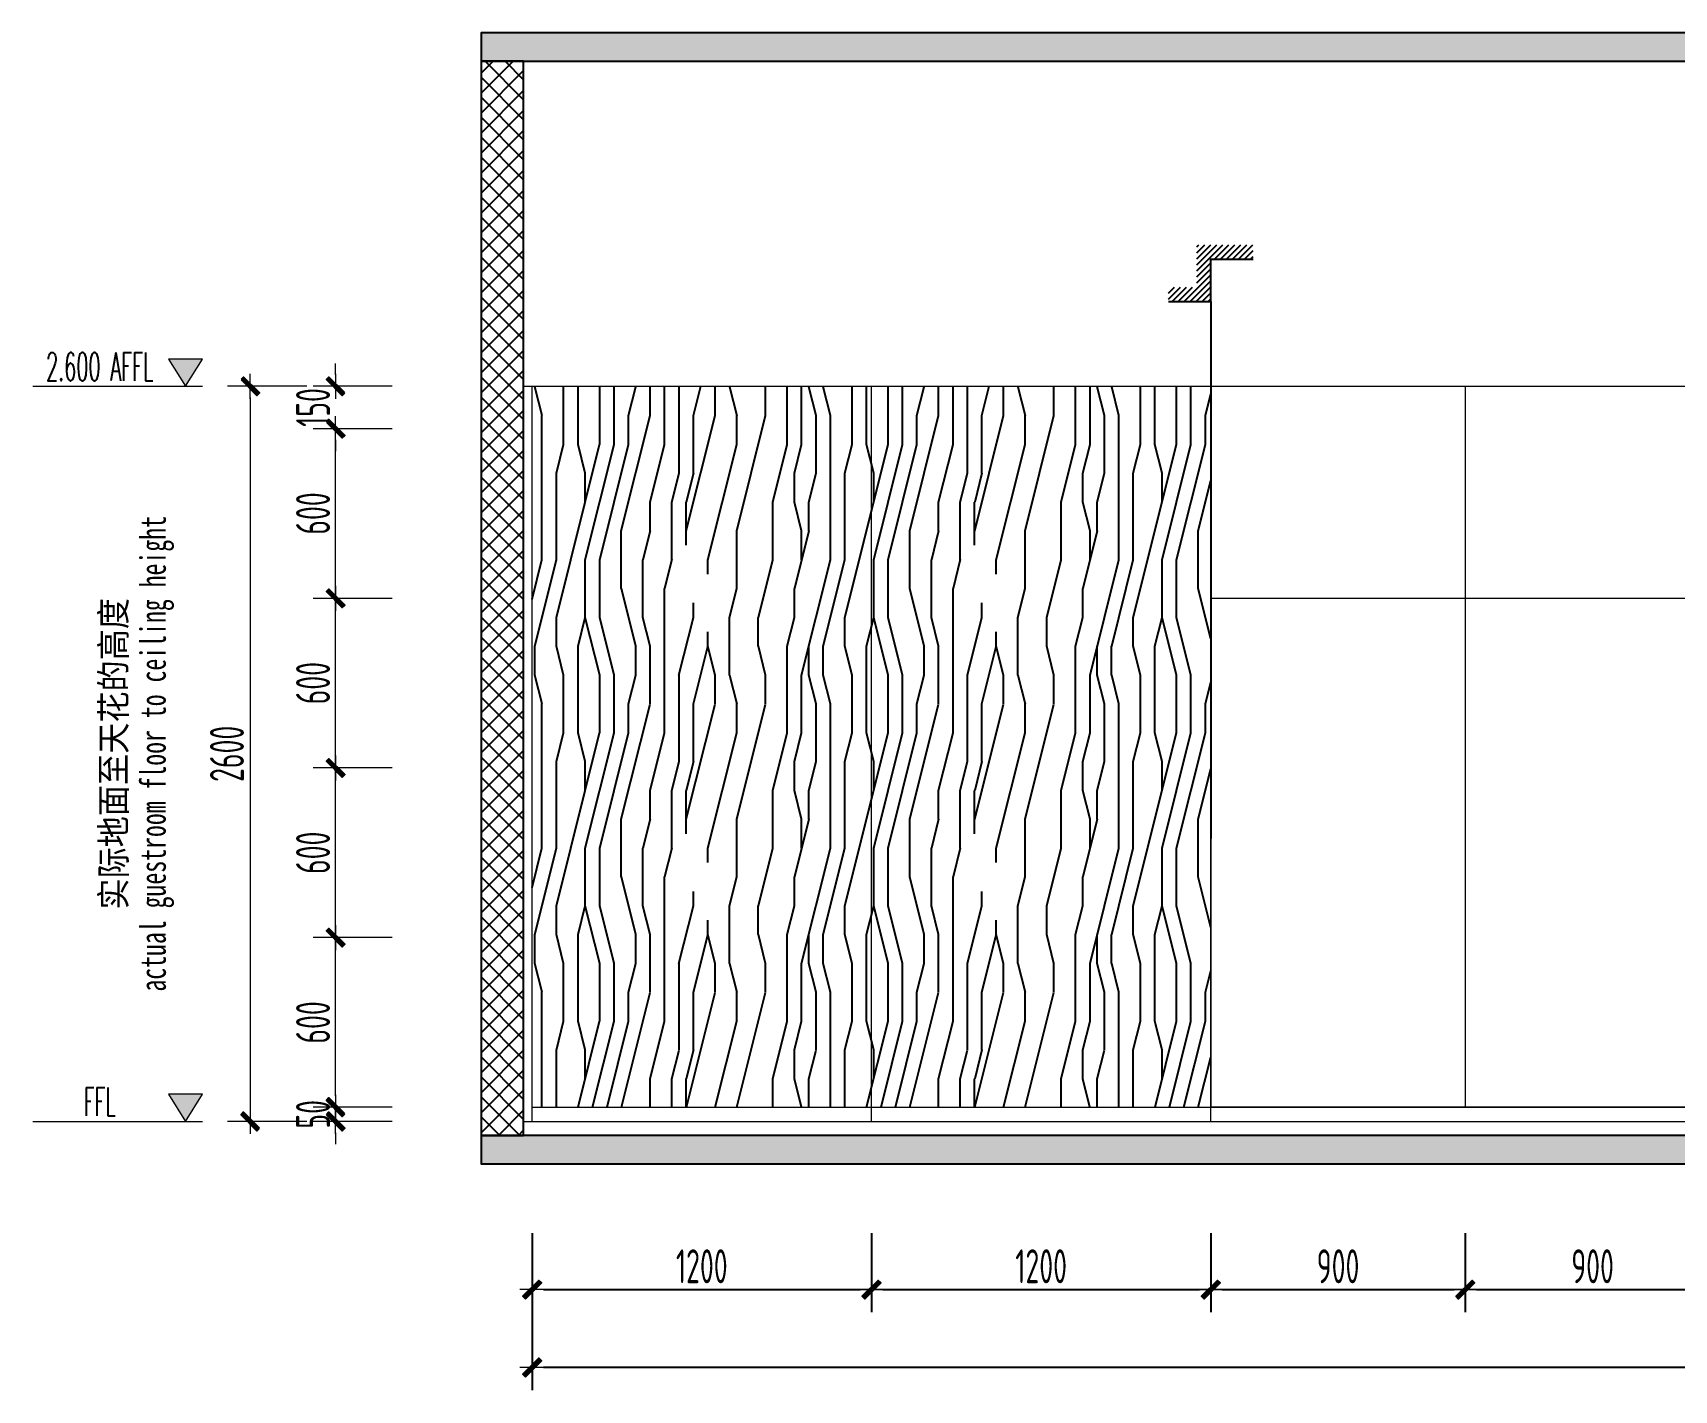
# Model space of a CAD drawing. Header units: millimetres. Extents: x 3119 to 22999, y 1964 to 6765.
# Drawn here: x 3119 to 8924, y 1964 to 6765 of the extents above; entities that cross this region are included whole.
import ezdxf
from ezdxf.enums import TextEntityAlignment as Align

# ---------------------------------------------------------------- set-up
doc = ezdxf.new("R2010")
doc.units = ezdxf.units.MM
doc.linetypes.add('CENTER', pattern=[50.8, 31.75, -6.35, 6.35, -6.35])
doc.layers.get('Defpoints').update_dxf_attribs({"color": 250})
for name, color, linetype, lineweight in [('BG【标高】', 150, 'Continuous', 0), ('FC-FLOOR【地材分格】', 138, 'Continuous', 0), ('RC-FIN【天花轮廓线】', 30, 'Continuous', 0), ('RC-STR【天花细线】', 136, 'Continuous', 0), ('WC【完成面】', 20, 'Continuous', 0)]:
    doc.layers.add(name, color=color, linetype=linetype, lineweight=lineweight)
for name, color, linetype in [('Dim【尺寸标注】', 44, 'Continuous'), ('FC-Text Annotation', 50, 'Continuous'), ('HATCH【填充】', 250, 'Continuous'), ('WALL', 6, 'Continuous')]:
    doc.layers.add(name, color=color, linetype=linetype)
doc.styles.add('CCD_DIM', font='ARCHS.SHX', dxfattribs={"width": 0.7})
doc.styles.add('XG-04', font='ROMANS.SHX', dxfattribs={"width": 0.5})
doc.styles.add('文字', font='', dxfattribs={"width": 0.8})
doc.styles.get('文字').set_extended_font_data('SimSun')
doc.dimstyles.new('ZL_1：40', dxfattribs={"dimscale": 40, "dimtxt": 3, "dimasz": 1, "dimexe": 2, "dimexo": 1, "dimgap": 0.5, "dimtad": 1, "dimdec": 0, "dimrnd": 5, "dimdsep": 46, "dimtxsty": 'CCD_DIM', "dimblk": 'WS-cj', "dimblk1": 'WS-cj', "dimblk2": 'WS-cj', "dimcen": 0, "dimclrd": 44, "dimclre": 44, "dimclrt": 2, "dimadec": 0, "dimazin": 0, "dimtfac": 1, "dimtdec": 0, "dimtix": 1, "dimtofl": 0, "dimtmove": 2, "dimatfit": 3, "dimldrblk": 'hl_arrow2', "dimfxl": 5, "dimfxlon": 1, "dimarcsym": 0})

# ---------------------------------------------------------------- blocks, each defined once
blk = doc.blocks.new('*U8')
h = blk.add_hatch()
h.set_pattern_fill('ANSI31', color=250, scale=2.4, style=0)
h.set_pattern_definition([(45, (1787.70625, 231.982), (-0.212132034, 0.212132034), [])])
h.paths.add_polyline_path([(-3, 7), (-3, 6), (0, 6), (0, 9), (3, 9), (3, 10), (-1, 10), (-1, 7)])
at = {"linetype": 'CENTER', "ltscale": 6}
blk.add_line((0, 6), (0, -32), dxfattribs=at)
blk.add_lwpolyline([(-3, 6), (0, 6), (0, 9), (3, 9)])
blk = doc.blocks.new('WS-cj')
blk.add_hatch(color=2).paths.add_polyline_path([(0.59, 0.82), (-0.82, -0.59), (-0.59, -0.82), (0.82, 0.59)])
at = {"color": 2, "linetype": 'ByBlock', "lineweight": 0}
for p, q in [((-1.1, 0), (0, 0)), ((0, 0), (1.1, 0))]:
    blk.add_line(p, q, dxfattribs=at)
at = {"color": 2}
blk.add_lwpolyline([(0.59, 0.82), (-0.82, -0.59), (-0.59, -0.82), (0.82, 0.59)], close=True, dxfattribs=at)
blk = doc.blocks.new('*D9')
at = {"layer": 'Defpoints', "color": 0, "transparency": 16777216}
for p in [(217745.2, -142021.6), (217985.2, -142021.6), (217985.2, -142071.6)]:
    blk.add_point(p, dxfattribs=at)
at = {"layer": 'Dim【尺寸标注】', "color": 44, "lineweight": -2, "transparency": 16777216}
for p, q in [((217745.2, -141981.6), (217745.2, -141941.6)), ((217945.2, -142021.6), (217665.2, -142021.6)), ((217945.2, -142071.6), (217665.2, -142071.6)), ((217745.2, -142111.6), (217745.2, -142151.6))]:
    blk.add_line(p, q, dxfattribs=at)
at = {"layer": 'Dim【尺寸标注】', "color": 44, "lineweight": -2, "transparency": 16777216, "xscale": 40, "yscale": 40, "zscale": 40}
for p, rotation in [((217745.2, -142021.6), 270), ((217745.2, -142071.6), 90)]:
    blk.add_blockref('WS-cj', p, dxfattribs=dict(at, rotation=rotation))
at = {"layer": 'Dim【尺寸标注】', "color": 2, "transparency": 16777216, "insert": (217665.2, -142046.6), "char_height": 120, "attachment_point": 5, "rotation": 90, "style": 'CCD_DIM'}
blk.add_mtext('50', dxfattribs=at)
blk = doc.blocks.new('hl_arrow2')
at = {"color": 2}
blk.add_line((-0.22, 0), (-1, 0), dxfattribs=at)
blk.add_lwpolyline([(-0.22, 0), (-0.86, -0.69), (-0.65, -0.86), (0, 0), (-0.65, 0.86), (-0.86, 0.69)], close=True, dxfattribs=at)
for points in [[(-0.86, 0.69), (-0.65, 0.86), (-0.22, 0), (0, 0)], [(-0.86, -0.69), (-0.65, -0.86), (-0.22, 0), (0, 0)]]:
    blk.add_solid(points, dxfattribs=at)
blk = doc.blocks.new('*D10')
at = {"layer": 'Defpoints', "color": 0, "transparency": 16777216}
for p in [(217745.2, -141421.6), (217985.2, -141421.6), (217985.2, -142021.6)]:
    blk.add_point(p, dxfattribs=at)
at = {"layer": 'Dim【尺寸标注】', "color": 44, "lineweight": -2, "transparency": 16777216}
for p, q in [((217945.2, -141421.6), (217665.2, -141421.6)), ((217745.2, -141981.6), (217745.2, -141461.6)), ((217945.2, -142021.6), (217665.2, -142021.6))]:
    blk.add_line(p, q, dxfattribs=at)
at = {"layer": 'Dim【尺寸标注】', "color": 44, "lineweight": -2, "transparency": 16777216, "xscale": 40, "yscale": 40, "zscale": 40}
for p, rotation in [((217745.2, -141421.6), 90), ((217745.2, -142021.6), 270)]:
    blk.add_blockref('WS-cj', p, dxfattribs=dict(at, rotation=rotation))
at = {"layer": 'Dim【尺寸标注】', "color": 2, "transparency": 16777216, "insert": (217665.2, -141721.6), "char_height": 120, "attachment_point": 5, "rotation": 90, "style": 'CCD_DIM'}
blk.add_mtext('600', dxfattribs=at)
blk = doc.blocks.new('*D11')
at = {"layer": 'Defpoints', "color": 0, "transparency": 16777216}
for p in [(217745.2, -140821.6), (217985.2, -140821.6), (217985.2, -141421.6)]:
    blk.add_point(p, dxfattribs=at)
at = {"layer": 'Dim【尺寸标注】', "color": 44, "lineweight": -2, "transparency": 16777216}
for p, q in [((217945.2, -140821.6), (217665.2, -140821.6)), ((217745.2, -141381.6), (217745.2, -140861.6)), ((217945.2, -141421.6), (217665.2, -141421.6))]:
    blk.add_line(p, q, dxfattribs=at)
at = {"layer": 'Dim【尺寸标注】', "color": 44, "lineweight": -2, "transparency": 16777216, "xscale": 40, "yscale": 40, "zscale": 40}
for p, rotation in [((217745.2, -140821.6), 90), ((217745.2, -141421.6), 270)]:
    blk.add_blockref('WS-cj', p, dxfattribs=dict(at, rotation=rotation))
at = {"layer": 'Dim【尺寸标注】', "color": 2, "transparency": 16777216, "insert": (217665.2, -141121.6), "char_height": 120, "attachment_point": 5, "rotation": 90, "style": 'CCD_DIM'}
blk.add_mtext('600', dxfattribs=at)
blk = doc.blocks.new('*D12')
at = {"layer": 'Defpoints', "color": 0, "transparency": 16777216}
for p in [(217745.2, -140221.6), (217985.2, -140221.6), (217985.2, -140821.6)]:
    blk.add_point(p, dxfattribs=at)
at = {"layer": 'Dim【尺寸标注】', "color": 44, "lineweight": -2, "transparency": 16777216}
for p, q in [((217945.2, -140221.6), (217665.2, -140221.6)), ((217745.2, -140781.6), (217745.2, -140261.6)), ((217945.2, -140821.6), (217665.2, -140821.6))]:
    blk.add_line(p, q, dxfattribs=at)
at = {"layer": 'Dim【尺寸标注】', "color": 44, "lineweight": -2, "transparency": 16777216, "xscale": 40, "yscale": 40, "zscale": 40}
for p, rotation in [((217745.2, -140221.6), 90), ((217745.2, -140821.6), 270)]:
    blk.add_blockref('WS-cj', p, dxfattribs=dict(at, rotation=rotation))
at = {"layer": 'Dim【尺寸标注】', "color": 2, "transparency": 16777216, "insert": (217665.2, -140521.6), "char_height": 120, "attachment_point": 5, "rotation": 90, "style": 'CCD_DIM'}
blk.add_mtext('600', dxfattribs=at)
blk = doc.blocks.new('*D13')
at = {"layer": 'Defpoints', "color": 0, "transparency": 16777216}
for p in [(217745.2, -139621.6), (217985.2, -139621.6), (217985.2, -140221.6)]:
    blk.add_point(p, dxfattribs=at)
at = {"layer": 'Dim【尺寸标注】', "color": 44, "lineweight": -2, "transparency": 16777216}
for p, q in [((217945.2, -139621.6), (217665.2, -139621.6)), ((217745.2, -140181.6), (217745.2, -139661.6)), ((217945.2, -140221.6), (217665.2, -140221.6))]:
    blk.add_line(p, q, dxfattribs=at)
at = {"layer": 'Dim【尺寸标注】', "color": 44, "lineweight": -2, "transparency": 16777216, "xscale": 40, "yscale": 40, "zscale": 40}
for p, rotation in [((217745.2, -139621.6), 90), ((217745.2, -140221.6), 270)]:
    blk.add_blockref('WS-cj', p, dxfattribs=dict(at, rotation=rotation))
at = {"layer": 'Dim【尺寸标注】', "color": 2, "transparency": 16777216, "insert": (217665.2, -139921.6), "char_height": 120, "attachment_point": 5, "rotation": 90, "style": 'CCD_DIM'}
blk.add_mtext('600', dxfattribs=at)
blk = doc.blocks.new('*D14')
at = {"layer": 'Defpoints', "color": 0, "transparency": 16777216}
for p in [(217745.2, -139471.6), (217985.2, -139471.6), (217985.2, -139621.6)]:
    blk.add_point(p, dxfattribs=at)
at = {"layer": 'Dim【尺寸标注】', "color": 44, "lineweight": -2, "transparency": 16777216}
for p, q in [((217745.2, -139431.6), (217745.2, -139391.6)), ((217945.2, -139471.6), (217665.2, -139471.6)), ((217945.2, -139621.6), (217665.2, -139621.6)), ((217745.2, -139661.6), (217745.2, -139701.6))]:
    blk.add_line(p, q, dxfattribs=at)
at = {"layer": 'Dim【尺寸标注】', "color": 44, "lineweight": -2, "transparency": 16777216, "xscale": 40, "yscale": 40, "zscale": 40}
for p, rotation in [((217745.2, -139471.6), 270), ((217745.2, -139621.6), 90)]:
    blk.add_blockref('WS-cj', p, dxfattribs=dict(at, rotation=rotation))
at = {"layer": 'Dim【尺寸标注】', "color": 2, "transparency": 16777216, "insert": (217665.2, -139546.6), "char_height": 120, "attachment_point": 5, "rotation": 90, "style": 'CCD_DIM'}
blk.add_mtext('150', dxfattribs=at)
blk = doc.blocks.new('海龙_立面标识')
at = {"style": '文字', "width": 0.9, "flags": 8}
blk.add_attdef('FLOOR_HEIGHT', text='', height=2.25, rotation=90, dxfattribs=at).set_placement((-18, 0), align=Align.CENTER)
at = {"style": '文字', "flags": 8}
blk.add_attdef('HEIGHT', text='', height=2.25, rotation=90, dxfattribs=at).set_placement((-21.5, 0), align=Align.CENTER)
blk = doc.blocks.new('hl_Elevation-A1')
blk.add_hatch(color=250).paths.add_polyline_path([(1.5, 2.4), (-1.5, 2.4), (0, 0)])
at = {"color": 150}
blk.add_line((13.5, 0), (-1.5, 0), dxfattribs=at)
blk.add_lwpolyline([(0, 0), (-1.5, 2.4), (1.5, 2.4)], close=True, dxfattribs=at)
at = {"style": 'XG-04', "width": 0.5, "flags": 8}
blk.add_attdef('HEIGHT', text='', height=2.5, dxfattribs=at).set_placement((7.59, 1.74, 0), align=Align.MIDDLE_CENTER)
blk = doc.blocks.new('*D15')
at = {"layer": 'Defpoints', "color": 0, "transparency": 16777216}
for p in [(217683.3, -139471.6), (217443.3, -142071.6), (217683.3, -142071.6)]:
    blk.add_point(p, dxfattribs=at)
at = {"layer": 'Dim【尺寸标注】', "color": 44, "lineweight": -2, "transparency": 16777216}
for p, q in [((217643.3, -139471.6), (217363.3, -139471.6)), ((217443.3, -139511.6), (217443.3, -142031.6)), ((217643.3, -142071.6), (217363.3, -142071.6))]:
    blk.add_line(p, q, dxfattribs=at)
at = {"layer": 'Dim【尺寸标注】', "color": 44, "lineweight": -2, "transparency": 16777216, "xscale": 40, "yscale": 40, "zscale": 40}
for p, rotation in [((217443.3, -139471.6), 90), ((217443.3, -142071.6), 270)]:
    blk.add_blockref('WS-cj', p, dxfattribs=dict(at, rotation=rotation))
at = {"layer": 'Dim【尺寸标注】', "color": 2, "transparency": 16777216, "insert": (217360.8, -140771.6), "char_height": 120, "attachment_point": 5, "rotation": 90, "style": 'CCD_DIM'}
blk.add_mtext('2600', dxfattribs=at)
blk = doc.blocks.new('*D25')
at = {"layer": 'Defpoints', "color": 0, "transparency": 16777216}
for p in [(4885, 2559.6), (6085, 2559.6), (6085, 2319.6)]:
    blk.add_point(p, dxfattribs=at)
at = {"layer": 'Dim【尺寸标注】', "color": 44, "lineweight": -2, "transparency": 16777216}
for p, q in [((4885, 2519.6), (4885, 2239.6)), ((6085, 2519.6), (6085, 2239.6)), ((4925, 2319.6), (6045, 2319.6))]:
    blk.add_line(p, q, dxfattribs=at)
at = {"layer": 'Dim【尺寸标注】', "color": 44, "lineweight": -2, "transparency": 16777216, "xscale": 40, "yscale": 40, "zscale": 40, "rotation": 180}
blk.add_blockref('WS-cj', (4885, 2319.6), dxfattribs=at)
at = {"layer": 'Dim【尺寸标注】', "color": 44, "lineweight": -2, "transparency": 16777216, "xscale": 40, "yscale": 40, "zscale": 40}
blk.add_blockref('WS-cj', (6085, 2319.6), dxfattribs=at)
at = {"layer": 'Dim【尺寸标注】', "color": 2, "transparency": 16777216, "insert": (5485, 2402.1), "char_height": 120, "attachment_point": 5, "style": 'CCD_DIM'}
blk.add_mtext('1200', dxfattribs=at)
blk = doc.blocks.new('*D26')
at = {"layer": 'Defpoints', "color": 0, "transparency": 16777216}
for p in [(6085, 2559.6), (7285, 2559.6), (7285, 2319.6)]:
    blk.add_point(p, dxfattribs=at)
at = {"layer": 'Dim【尺寸标注】', "color": 44, "lineweight": -2, "transparency": 16777216}
for p, q in [((6085, 2519.6), (6085, 2239.6)), ((7285, 2519.6), (7285, 2239.6)), ((6125, 2319.6), (7245, 2319.6))]:
    blk.add_line(p, q, dxfattribs=at)
at = {"layer": 'Dim【尺寸标注】', "color": 44, "lineweight": -2, "transparency": 16777216, "xscale": 40, "yscale": 40, "zscale": 40, "rotation": 180}
blk.add_blockref('WS-cj', (6085, 2319.6), dxfattribs=at)
at = {"layer": 'Dim【尺寸标注】', "color": 44, "lineweight": -2, "transparency": 16777216, "xscale": 40, "yscale": 40, "zscale": 40}
blk.add_blockref('WS-cj', (7285, 2319.6), dxfattribs=at)
at = {"layer": 'Dim【尺寸标注】', "color": 2, "transparency": 16777216, "insert": (6685, 2402.1), "char_height": 120, "attachment_point": 5, "style": 'CCD_DIM'}
blk.add_mtext('1200', dxfattribs=at)
blk = doc.blocks.new('*D27')
at = {"layer": 'Defpoints', "color": 0, "transparency": 16777216}
for p in [(7285, 2559.6), (8185, 2559.6), (8185, 2319.6)]:
    blk.add_point(p, dxfattribs=at)
at = {"layer": 'Dim【尺寸标注】', "color": 44, "lineweight": -2, "transparency": 16777216}
for p, q in [((7285, 2519.6), (7285, 2239.6)), ((8185, 2519.6), (8185, 2239.6)), ((7325, 2319.6), (8145, 2319.6))]:
    blk.add_line(p, q, dxfattribs=at)
at = {"layer": 'Dim【尺寸标注】', "color": 44, "lineweight": -2, "transparency": 16777216, "xscale": 40, "yscale": 40, "zscale": 40, "rotation": 180}
blk.add_blockref('WS-cj', (7285, 2319.6), dxfattribs=at)
at = {"layer": 'Dim【尺寸标注】', "color": 44, "lineweight": -2, "transparency": 16777216, "xscale": 40, "yscale": 40, "zscale": 40}
blk.add_blockref('WS-cj', (8185, 2319.6), dxfattribs=at)
at = {"layer": 'Dim【尺寸标注】', "color": 2, "transparency": 16777216, "insert": (7735, 2402.1), "char_height": 120, "attachment_point": 5, "style": 'CCD_DIM'}
blk.add_mtext('900', dxfattribs=at)
blk = doc.blocks.new('*D35')
at = {"layer": 'Defpoints', "color": 0, "transparency": 16777216}
for p in [(4885, 2283.9), (21403.2, 2283.9), (4885, 2043.9)]:
    blk.add_point(p, dxfattribs=at)
at = {"layer": 'Dim【尺寸标注】', "color": 44, "lineweight": -2, "transparency": 16777216}
for p, q in [((4885, 2243.9), (4885, 1963.9)), ((21403.2, 2243.9), (21403.2, 1963.9)), ((21363.2, 2043.9), (4925, 2043.9))]:
    blk.add_line(p, q, dxfattribs=at)
at = {"layer": 'Dim【尺寸标注】', "color": 44, "lineweight": -2, "transparency": 16777216, "xscale": 40, "yscale": 40, "zscale": 40, "rotation": 180}
blk.add_blockref('WS-cj', (4885, 2043.9), dxfattribs=at)
at = {"layer": 'Dim【尺寸标注】', "color": 44, "lineweight": -2, "transparency": 16777216, "xscale": 40, "yscale": 40, "zscale": 40}
blk.add_blockref('WS-cj', (21403.2, 2043.9), dxfattribs=at)
at = {"layer": 'Dim【尺寸标注】', "color": 2, "transparency": 16777216, "insert": (13144.1, 2126.4), "char_height": 120, "attachment_point": 5, "style": 'CCD_DIM'}
blk.add_mtext('16520', dxfattribs=at)
blk = doc.blocks.new('*D36')
at = {"layer": 'Defpoints', "color": 0, "transparency": 16777216}
for p in [(8185, 2559.6), (9085, 2559.6), (9085, 2319.6)]:
    blk.add_point(p, dxfattribs=at)
at = {"layer": 'Dim【尺寸标注】', "color": 44, "lineweight": -2, "transparency": 16777216}
for p, q in [((8185, 2519.6), (8185, 2239.6)), ((9085, 2519.6), (9085, 2239.6)), ((8225, 2319.6), (9045, 2319.6))]:
    blk.add_line(p, q, dxfattribs=at)
at = {"layer": 'Dim【尺寸标注】', "color": 44, "lineweight": -2, "transparency": 16777216, "xscale": 40, "yscale": 40, "zscale": 40, "rotation": 180}
blk.add_blockref('WS-cj', (8185, 2319.6), dxfattribs=at)
at = {"layer": 'Dim【尺寸标注】', "color": 44, "lineweight": -2, "transparency": 16777216, "xscale": 40, "yscale": 40, "zscale": 40}
blk.add_blockref('WS-cj', (9085, 2319.6), dxfattribs=at)
at = {"layer": 'Dim【尺寸标注】', "color": 2, "transparency": 16777216, "insert": (8635, 2402.1), "char_height": 120, "attachment_point": 5, "style": 'CCD_DIM'}
blk.add_mtext('900', dxfattribs=at)
blk = doc.blocks.new('ZL_1126155199')
at = {"layer": 'BG【标高】'}
ref = blk.add_blockref('hl_Elevation-A1', (-115.4, -119.6), dxfattribs=dict(at, xscale=-40, yscale=40, zscale=40))
ref.add_attrib('HEIGHT', '2.600 AFFL', dxfattribs={"layer": '0', "color": 2, "height": 100, "style": 'XG-04', "width": 0.5}).set_placement((-419.1, -50, 0.1), align=Align.MIDDLE_CENTER)
ref = blk.add_blockref('hl_Elevation-A1', (-115.4, -2719.6), dxfattribs=dict(at, xscale=-40, yscale=40, zscale=40))
ref.add_attrib('HEIGHT', 'FFL', dxfattribs={"layer": '0', "color": 2, "height": 100, "style": 'XG-04', "width": 0.5}).set_placement((-419.1, -2650, 0.1), align=Align.MIDDLE_CENTER)
at = {"layer": 'FC-Text Annotation'}
ref = blk.add_blockref('海龙_立面标识', (534.6, -1419.6), dxfattribs=dict(at, xscale=40, yscale=40, zscale=40))
ref.add_attrib('FLOOR_HEIGHT', 'actual guestroom floor to ceiling height', dxfattribs={"layer": '0', "height": 90, "rotation": 90, "style": '文字', "width": 0.686788}).set_placement((-185.4, -1419.6), align=Align.CENTER)
ref.add_attrib('HEIGHT', '实际地面至天花的高度', dxfattribs={"layer": '0', "height": 90, "rotation": 90, "style": '文字', "width": 0.897762}).set_placement((-325.4, -1419.6), align=Align.CENTER)
at = {"layer": 'Dim【尺寸标注】'}
for base, p1, p2, picture, middle in [((415.4, -119.6), (655.4, -269.6), (655.4, -119.6), '*D14', (335.4, -194.6)), ((415.4, -269.6), (655.4, -869.6), (655.4, -269.6), '*D13', (335.4, -569.6)), ((415.4, -869.6), (655.4, -1469.6), (655.4, -869.6), '*D12', (335.4, -1169.6)), ((415.4, -1469.6), (655.4, -2069.6), (655.4, -1469.6), '*D11', (335.4, -1769.6)), ((415.4, -2069.6), (655.4, -2669.6), (655.4, -2069.6), '*D10', (335.4, -2369.6)), ((415.4, -2669.6), (655.4, -2719.6), (655.4, -2669.6), '*D9', (335.4, -2694.6))]:
    dim = blk.add_linear_dim(base=base, p1=p1, p2=p2, angle=90, dimstyle='ZL_1：40', dxfattribs=at)
    dim.commit()
    dim.dimension.update_dxf_attribs({"geometry": picture, "text_midpoint": middle, "insert": (-217329.8, 139351.9)})
dim = blk.add_aligned_dim(p1=(353.5, -119.6), p2=(353.5, -2719.6), distance=-240, dimstyle='ZL_1：40', dxfattribs=at)
dim.commit()
dim.dimension.update_dxf_attribs({"geometry": '*D15', "text_midpoint": (31, -1419.6), "insert": (-217329.8, 139351.9)})

msp = doc.modelspace()

# ---------------------------------------------------------------- hatches: boundary and pattern name
at = {"layer": 'FC-FLOOR【地材分格】'}
h = msp.add_hatch(dxfattribs=at)
h.set_pattern_fill('矩形900X1800', color=256, pattern_type=2)
h.set_pattern_definition([(0, (7285, 2964.6), (0, 1800), []), (90, (7285, 2964.6), (-900, 6e-14), [])])
h.paths.add_polyline_path([(7285, 5514.6), (16836.4, 5514.6), (16836.4, 2964.6), (7285, 2964.6)])
at = {"layer": 'HATCH【填充】'}
h = msp.add_hatch(color=256, dxfattribs=at)
h.dxf.hatch_style = 1
h.paths.add_polyline_path([(21553.2, 6764.6), (4705, 6764.6), (4705, 6664.6), (4855, 6664.6), (21553.2, 6664.6)])
h = msp.add_hatch(dxfattribs=at)
h.set_pattern_fill('_USER', color=256, scale=50, angle=45, double=1, pattern_type=0)
h.set_pattern_definition([(45, (-194211.64, 153622.296), (-35.355339, 35.355339), []), (135, (-194211.64, 153622.296), (-35.355339, -35.355339), [])])
h.paths.add_polyline_path([(4855, 6664.6), (4705, 6664.6), (4705, 2864.6), (4855, 2864.6)])
h = msp.add_hatch(dxfattribs=at)
h.set_pattern_fill('木饰面', color=256, scale=50, angle=90, pattern_type=2)
h.set_pattern_definition([(90, (18867.7, 8878.4), (-1020, 6e-14), [204, -306, 102, -408]), (90, (18842.2, 9592.4), (-1020, 6e-14), [204, -816]), (90, (18791.2, 9490.4), (-1020, 6e-14), [102, -918]), (90, (18765.7, 8929.4), (-1020, 6e-14), [51, -714, 51, -204]), (90, (18714.7, 9286.4), (-1020, 6e-14), [204, -306, 51, -459]), (90, (18689.2, 9031.4), (-1020, 6e-14), [153, -867]), (90, (18663.7, 9286.4), (-1020, 6e-14), [306, -714]), (90, (18638.2, 8980.4), (-1020, 6e-14), [204, -816]), (90, (18612.7, 9388.4), (-1020, 6e-14), [510, -510]), (90, (18561.7, 9082.4), (-1020, 6e-14), [102, -306, 204, -408]), (90, (18536.2, 9796.4), (-1020, 6e-14), [204, -816]), (90, (18510.7, 9592.4), (-1020, 6e-14), [102, -918]), (90, (18485.2, 9388.4), (-1020, 6e-14), [102, -918]), (90, (18459.7, 8878.4), (-1020, 6e-14), [204, -816]), (90, (18434.2, 9388.4), (-1020, 6e-14), [204, -816]), (90, (18383.2, 9388.4), (-1020, 6e-14), [204, -204, 204, -408]), (90, (18332.2, 9184.4), (-1020, 6e-14), [102, -510, 204, -204]), (90, (18306.7, 9388.4), (-1020, 6e-14), [306, -714]), (90, (18255.7, 9388.4), (-1020, 6e-14), [204, -816]), (90, (18230.2, 8980.4), (-1020, 6e-14), [306, -408, 102, -204]), (90, (18179.2, 8980.4), (-1020, 6e-14), [510, -510]), (90, (18153.7, 9592.4), (-1020, 6e-14), [102, -918]), (90, (18128.2, 9286.4), (-1020, 6e-14), [204, -816]), (90, (18102.7, 9082.4), (-1020, 6e-14), [102, -408, 102, -408]), (90, (18077.2, 8980.4), (-1020, 6e-14), [102, -306, 204, -408]), (90, (18051.7, 9184.4), (-1020, 6e-14), [102, -510, 102, -306]), (90, (18026.2, 9388.4), (-1020, 6e-14), [306, -714]), (90, (17975.2, 8980.4), (-1020, 6e-14), [204, -816]), (90, (17949.7, 9490.4), (-1020, 6e-14), [102, -918]), (90, (17924.2, 9694.4), (-1020, 6e-14), [102, -918]), (104.0362, (18791.21, 9592.42), (-2e-06, 1020), [105.06, -4100.51]), (104.0362, (18561.71, 9694.42), (-2e-06, 1020), [105.06, -4100.51]), (104.0362, (17949.71, 9592.42), (-2e-06, 1020), [105.06, -4100.51]), (104.0362, (18332.21, 9286.42), (-2e-06, 1020), [105.06, -4100.51]), (104.0362, (18179.21, 9490.42), (-2e-06, 1020), [105.06, -4100.51]), (104.0362, (18255.71, 9592.42), (-2e-06, 1020), [105.06, -4100.51]), (104.0362, (18077.21, 9082.42), (-2e-06, 1020), [105.06, -4100.51]), (104.0362, (18128.21, 9490.42), (-2e-06, 1020), [105.06, -4100.51]), (104.0362, (18510.71, 9694.42), (-2e-06, 1020), [210.12, -3995.45]), (104.0362, (18434.21, 9592.42), (-2e-06, 1020), [210.12, -3995.45]), (104.0362, (18383.21, 9592.42), (-2e-06, 1020), [210.12, -3995.45]), (255.9638, (18714.71, 9286.42), (0.0002, -1020), [105.06, -210.12, 105.06, -3785.327]), (255.9638, (18561.71, 9082.42), (-4e-08, -1020), [105.06, -4100.51]), (255.9638, (18102.71, 9082.42), (-4e-08, -1020), [210.12, -3995.45]), (284.0362, (18842.21, 9592.42), (2e-06, -1020), [105.06, -4100.51]), (75.9638, (18842.21, 9796.42), (4e-08, 1020), [105.06, -4100.51]), (75.9638, (18485.21, 9490.42), (4e-08, 1020), [105.06, -4100.51]), (75.9638, (18306.71, 9694.42), (4e-08, 1020), [105.06, -4100.51]), (75.9638, (18230.21, 9286.42), (4e-08, 1020), [105.06, -4100.51]), (75.9638, (18102.71, 9184.42), (4e-08, 1020), [105.06, -4100.51]), (75.9638, (18051.71, 9286.42), (4e-08, 1020), [105.06, -4100.51]), (75.9638, (18230.21, 9286.42), (4e-08, 1020), [105.06, -4100.51]), (75.9638, (18077.21, 9592.42), (4e-08, 1020), [420.24, -3785.33]), (75.9638, (18765.71, 8980.42), (4e-08, 1020), [420.24, -3785.33]), (75.9638, (18689.21, 9082.42), (4e-08, 1020), [420.24, -3785.33]), (75.9638, (18638.21, 9184.42), (-0.0002, 1020), [105.06, -210.12, 210.12, -3680.267]), (75.9638, (18561.71, 9184.42), (-0.0002, 1020), [210.12, -210.12, 210.12, -3575.207]), (75.9638, (18459.71, 9082.42), (4e-08, 1020), [420.24, -3785.33]), (75.9638, (18383.21, 8980.42), (4e-08, 1020), [420.24, -3785.33]), (75.9638, (18332.21, 8980.42), (4e-08, 1020), [420.24, -3785.33]), (75.9638, (18026.21, 9694.42), (4e-08, 1020), [105.06, -4100.51]), (75.9638, (17924.21, 9796.42), (-0.0002, 1020), [210.12, -3995.45]), (75.9638, (17975.21, 9184.42), (-0.0002, 1020), [210.12, -3995.45]), (75.9638, (18867.71, 9082.42), (-2e-05, 1020), [420.24, -3785.33]), (75.9638, (18153.71, 9694.42), (-2e-05, 1020), [315.18, -3890.39]), (75.9638, (18230.21, 9796.42), (-2e-05, 1020), [630.36, -3575.21])])
h.paths.add_polyline_path([(4885, 5514.6), (7285, 5514.6), (7285, 2964.6), (4885, 2964.6)])
h = msp.add_hatch(color=256, dxfattribs=at)
h.dxf.hatch_style = 1
h.paths.add_polyline_path([(21553.2, 2864.6), (4705, 2864.6), (4705, 2764.6), (21553.2, 2764.6)])

# ---------------------------------------------------------------- linework, layer by layer
at = {"layer": 'FC-FLOOR【地材分格】'}
msp.add_line((6085, 2914.6), (6085, 5514.6), dxfattribs=at)
at = {"layer": 'RC-FIN【天花轮廓线】'}
msp.add_line((4855, 5514.6), (21403.2, 5514.6), dxfattribs=at)
at = {"layer": 'RC-STR【天花细线】'}
msp.add_line((4885, 2964.6), (19609.8, 2964.6), dxfattribs=at)
at = {"layer": 'WALL', "color": 6}
for points in [[(4705, 6664.6), (21553.2, 6664.6), (21553.2, 6764.6), (4705, 6764.6)], [(4705, 2864.6), (4855, 2864.6), (4855, 6664.6), (4705, 6664.6)], [(21553.2, 2864.6), (4705, 2864.6), (4705, 2764.6), (21553.2, 2764.6)]]:
    msp.add_lwpolyline(points, close=True, dxfattribs=at)
at = {"layer": 'WC【完成面】'}
for p, q in [((4885, 2914.6), (4885, 5514.6)), ((7285, 2914.6), (7285, 5514.6)), ((4855, 2914.6), (21403.2, 2914.6))]:
    msp.add_line(p, q, dxfattribs=at)

# ---------------------------------------------------------------- block references
at = {"layer": 'FC-FLOOR【地材分格】'}
msp.add_blockref('ZL_1126155199', (3774.8, 5634.2), dxfattribs=at)
at = {"layer": 'FC-Text Annotation', "xscale": 50, "yscale": 50, "zscale": 50}
msp.add_blockref('*U8', (7285, 5514.6), dxfattribs=at)

# ---------------------------------------------------------------- dimensions: what is measured, and where the dimension line sits
at = {"layer": 'Dim【尺寸标注】'}
for base, p1, p2, picture, middle in [((6085, 2319.6), (4885, 2559.6), (6085, 2559.6), '*D25', (5485, 2402.1)), ((7285, 2319.6), (6085, 2559.6), (7285, 2559.6), '*D26', (6685, 2402.1)), ((8185, 2319.6), (7285, 2559.6), (8185, 2559.6), '*D27', (7735, 2402.1)), ((9085, 2319.6), (8185, 2559.6), (9085, 2559.6), '*D36', (8635, 2402.1))]:
    dim = msp.add_linear_dim(base=base, p1=p1, p2=p2, dimstyle='ZL_1：40', dxfattribs=at)
    dim.commit()
    dim.dimension.update_dxf_attribs({"geometry": picture, "text_midpoint": middle})
dim = msp.add_aligned_dim(p1=(21403.2, 2283.9), p2=(4885, 2283.9), distance=240, dimstyle='ZL_1：40', dxfattribs=at)
dim.commit()
dim.dimension.update_dxf_attribs({"geometry": '*D35', "text_midpoint": (13144.1, 2126.4)})

doc.saveas('drawing.dxf')
